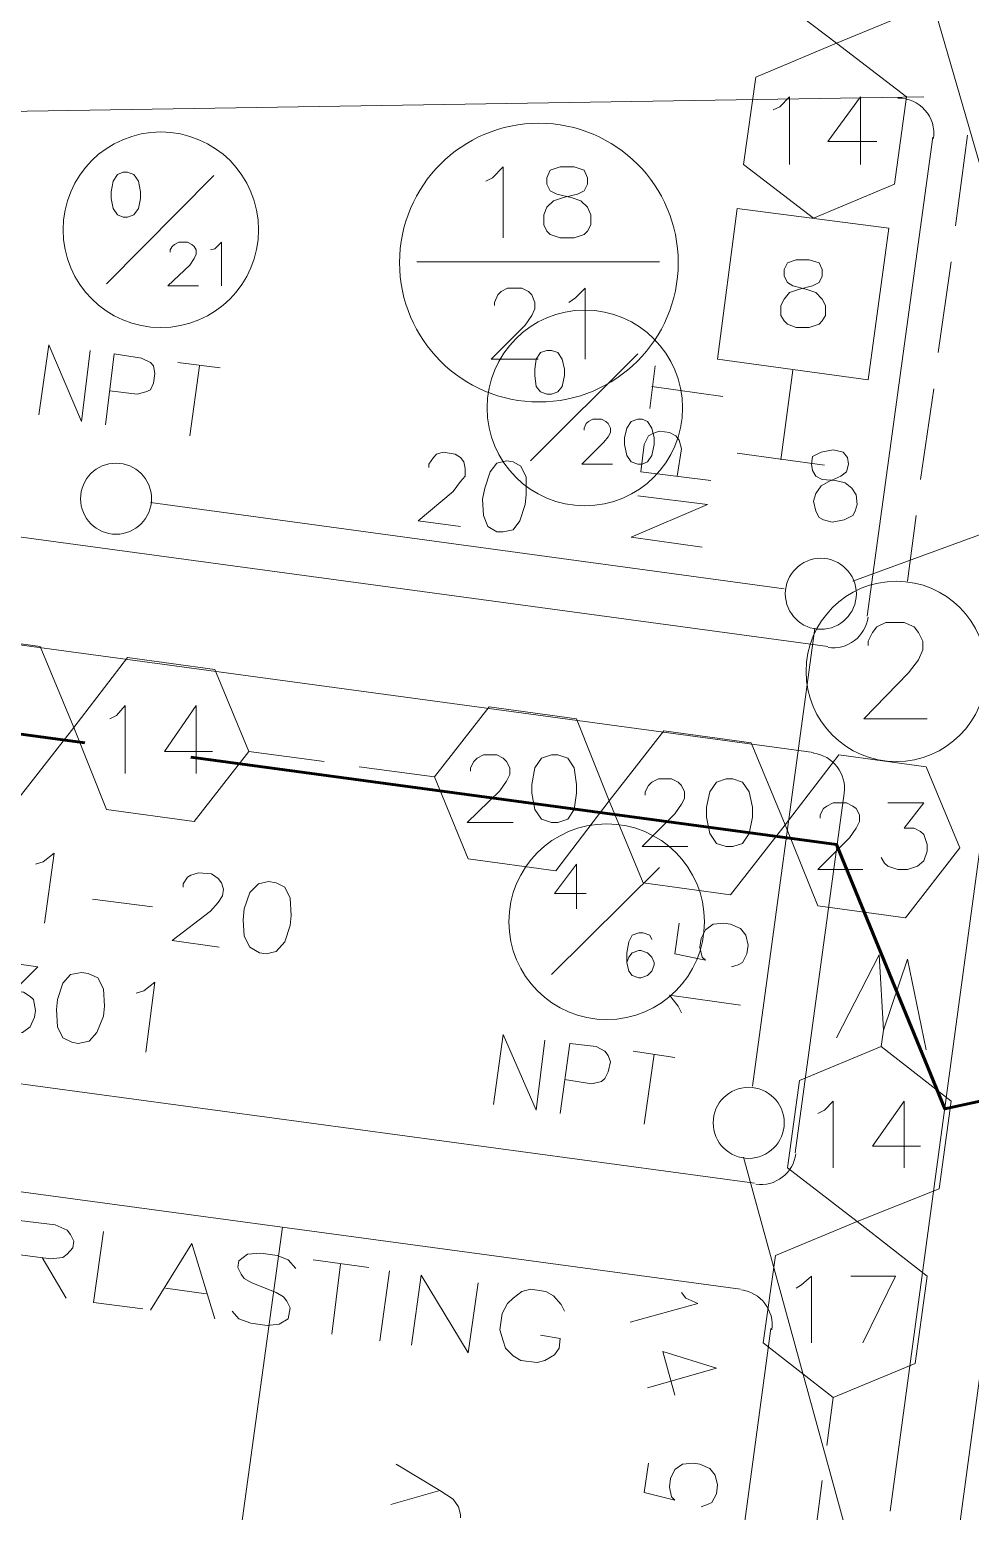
# Model space of a CAD drawing. Header units: millimetres. Extents: x 0.09 to 0.957, y 0.015 to 0.727.
# Drawn here: x 0.3169 to 0.4078, y 0.2176 to 0.3607 of the extents above; entities that cross this region are included whole.
import ezdxf

# ---------------------------------------------------------------- set-up
doc = ezdxf.new("R2010")
doc.units = ezdxf.units.MM
for name, color, linetype in [('PDF_s48$Actives-PowerSupply', 1, 'Continuous'), ('PDF_s48$BOUNDARY-NODE', 3, 'Continuous'), ('PDF_s48$HCOUNT', 1, 'Continuous'), ('PDF_s48$NAME-ROAD', 7, 'Continuous'), ('PDF_s48$Passives-Splt2way', 7, 'Continuous'), ('PDF_s48$Passives-TapOffs', 7, 'Continuous'), ('PDF_s48$POLE', 7, 'Continuous'), ('PDF_s48$STRAND', 7, 'Continuous'), ('PDF_s48$Symbols-EndOfLine', 7, 'Continuous'), ('PDF_s48$Symbols-SelfTerminating', 7, 'Continuous'), ('PDF_s48$Symbols-Terminator', 7, 'Continuous')]:
    doc.layers.add(name, color=color, linetype=linetype)
for name, color, linetype, true_color in [('PDF_s48$Cable-565', 23, 'Continuous', 0xdd8a6e), ('PDF_s48$LOTS', 254, 'Continuous', 0xdcdcdc), ('PDF_s48$ROAD', 8, 'Continuous', 0x808080), ('PDF_s48$SDU', 157, 'Continuous', 0x396472)]:
    doc.layers.add(name, color=color, linetype=linetype, true_color=true_color)

msp = doc.modelspace()

# ---------------------------------------------------------------- linework, layer by layer
at = {"layer": 'PDF_s48$Actives-PowerSupply', "lineweight": 9}
msp.add_lwpolyline([(0.3986959667968713, 0.1564520117187486), (0.4278403808593711, 0.3717616503906216), (0.4122122167968712, 0.3848555175781214)], dxfattribs=at)
at = {"layer": 'PDF_s48$BOUNDARY-NODE', "lineweight": 60}
for points in [[(0.3222446777343721, 0.2918257031249973), (0.3120018945312471, 0.2931984472656223)], [(0.3324874609374969, 0.2904529589843723), (0.3948945214843714, 0.2820053027343724), (0.4053484960937463, 0.2564511425781226), (0.5032357128906205, 0.2776758789062474), (0.5122113476562454, 0.2386054687499978), (0.5433620800781201, 0.2352264062499978), (0.55877905273437, 0.1681731347656234), (0.5822212988281197, 0.1443085058593737)]]:
    msp.add_lwpolyline(points, dxfattribs=at)
at = {"layer": 'PDF_s48$Cable-565', "lineweight": 13}
for points in [[(0.4064044531249963, 0.3417724707031218), (0.4075660058593713, 0.3505369140624968)], [(0.4047149218749963, 0.329523369140622), (0.4059820703124963, 0.3382878124999969)], [(0.4030253906249964, 0.3172742675781221), (0.4042925390624963, 0.326038710937497)], [(0.4017582421874963, 0.3074538671874972), (0.4026030078124963, 0.3137896093749971)], [(0.3453701367187469, 0.2900305761718723), (0.3380840332031219, 0.2909809374999973)], [(0.3560353027343717, 0.2885522363281223), (0.3487491992187468, 0.2895025976562473)], [(0.3939441601562464, 0.2239276660156229), (0.3945777343749964, 0.2285738769531229)], [(0.3928882031249964, 0.215796796874998), (0.3935217773437464, 0.220548603515623)]]:
    msp.add_lwpolyline(points, dxfattribs=at)
at = {"layer": 'PDF_s48$HCOUNT', "lineweight": 9}
for points in [[(0.3347049707031219, 0.3466298730468718), (0.324356591796872, 0.3361758984374969)], [(0.330481142578122, 0.3392381738281219), (0.330481142578122, 0.3394493652343718), (0.330692333984372, 0.3397661523437469), (0.3309035253906219, 0.3399773437499969), (0.3313259082031219, 0.3401885351562468), (0.3321706738281219, 0.3401885351562468), (0.3325930566406219, 0.3399773437499969), (0.3328042480468719, 0.3397661523437469), (0.3330154394531219, 0.3394493652343718), (0.3330154394531219, 0.3390269824218719), (0.3328042480468719, 0.3386045996093719), (0.332381865234372, 0.3379710253906219), (0.3302699511718719, 0.3359647070312469), (0.3332266308593719, 0.3359647070312469)], [(0.334388183593747, 0.3394493652343718), (0.3348105664062469, 0.3395549609374969), (0.3354441406249969, 0.3401885351562468), (0.3354441406249969, 0.3359647070312469)], [(0.3756761035156215, 0.329417773437497), (0.3653277246093716, 0.319069394531247)], [(0.3705019140624966, 0.322026074218747), (0.3705019140624966, 0.322237265624997), (0.3707131054687466, 0.322659648437497), (0.3709242968749966, 0.322870839843747), (0.3713466796874965, 0.323082031249997), (0.3721914453124966, 0.323082031249997), (0.3726138281249965, 0.322870839843747), (0.3728250195312466, 0.322659648437497), (0.3730362109374965, 0.322237265624997), (0.3730362109374965, 0.3218148828124971), (0.3728250195312466, 0.321392499999997), (0.3724026367187466, 0.320864521484372), (0.3702907226562466, 0.3187526074218721), (0.3732474023437465, 0.3187526074218721)], [(0.3777880175781215, 0.2797877929687474), (0.3673340429687466, 0.2694394140624975)], [(0.3707131054687466, 0.2772534960937474), (0.3676508300781216, 0.2772534960937474), (0.3697627441406216, 0.2801045800781225), (0.3697627441406216, 0.2757751562499975)], [(0.3746201464843715, 0.2706009667968725), (0.3746201464843715, 0.2715513281249975), (0.3748313378906216, 0.2726072851562475), (0.3751481249999966, 0.2732408593749975), (0.3757816992187466, 0.2734520507812475), (0.3762040820312466, 0.2734520507812475), (0.3768376562499966, 0.2732408593749975), (0.3770488476562465, 0.2728184765624975)]]:
    msp.add_lwpolyline(points, dxfattribs=at)
for points in [[(0.325940527343747, 0.3469466601562468), (0.326362910156247, 0.3469466601562468), (0.326996484374997, 0.3467354687499968), (0.3274188671874969, 0.3461018945312468), (0.327630058593747, 0.3450459374999968), (0.327630058593747, 0.3444123632812468), (0.3274188671874969, 0.3434620019531218), (0.326996484374997, 0.3428284277343718), (0.326362910156247, 0.3426172363281219), (0.325940527343747, 0.3426172363281219), (0.325412548828122, 0.3428284277343718), (0.324990166015622, 0.3434620019531218), (0.324778974609372, 0.3444123632812468), (0.324778974609372, 0.3450459374999968), (0.324990166015622, 0.3461018945312468), (0.325412548828122, 0.3467354687499968)], [(0.3669116601562466, 0.329734560546872), (0.3673340429687466, 0.329734560546872), (0.3679676171874966, 0.329523369140622), (0.3683899999999966, 0.328889794921872), (0.3686011914062466, 0.327939433593747), (0.3686011914062466, 0.327305859374997), (0.3683899999999966, 0.326249902343747), (0.3679676171874966, 0.325721923828122), (0.3673340429687466, 0.325510732421872), (0.3669116601562466, 0.325510732421872), (0.3662780859374966, 0.325721923828122), (0.3658557031249967, 0.326249902343747), (0.3657501074218716, 0.327305859374997), (0.3657501074218716, 0.327939433593747), (0.3658557031249967, 0.328889794921872), (0.3662780859374966, 0.329523369140622)], [(0.3756761035156215, 0.323082031249997), (0.3760984863281215, 0.323082031249997), (0.3766264648437465, 0.322870839843747), (0.3770488476562465, 0.322237265624997), (0.3772600390624965, 0.3212869042968721), (0.3772600390624965, 0.320653330078122), (0.3770488476562465, 0.3195973730468721), (0.3766264648437465, 0.3189637988281221), (0.3760984863281215, 0.3187526074218721), (0.3756761035156215, 0.3187526074218721), (0.3750425292968715, 0.3189637988281221), (0.3746201464843715, 0.3195973730468721), (0.3744089550781215, 0.320653330078122), (0.3744089550781215, 0.3212869042968721), (0.3746201464843715, 0.322237265624997), (0.3750425292968715, 0.322870839843747)], [(0.3748313378906216, 0.2711289453124975), (0.3751481249999966, 0.2715513281249975), (0.3757816992187466, 0.2717625195312475), (0.3759928906249965, 0.2717625195312475), (0.3766264648437465, 0.2715513281249975), (0.3770488476562465, 0.2711289453124975), (0.3772600390624965, 0.2706009667968725), (0.3772600390624965, 0.2703897753906225), (0.3770488476562465, 0.2697562011718725), (0.3766264648437465, 0.2693338183593725), (0.3759928906249965, 0.2691226269531225), (0.3757816992187466, 0.2691226269531225), (0.3751481249999966, 0.2693338183593725), (0.3748313378906216, 0.2697562011718725), (0.3746201464843715, 0.2706009667968725)]]:
    msp.add_lwpolyline(points, close=True, dxfattribs=at)
for centre, radius in [((0.3295951811899971, 0.3413872026743715), 0.0094508149037497), ((0.370568005897029, 0.3241744048228103), 0.0094508149037487), ((0.3726800005259353, 0.274542383338436), 0.0094508149037487)]:
    msp.add_circle(centre, radius, dxfattribs=at)
at = {"layer": 'PDF_s48$LOTS', "lineweight": 0}
for points in [[(0.4053484960937463, 0.2564511425781226), (0.5032357128906205, 0.2776758789062474)], [(0.3413574999999969, 0.2450468066406227), (0.3338602050781219, 0.1904538281249982)]]:
    msp.add_lwpolyline(points, dxfattribs=at)
at = {"layer": 'PDF_s48$NAME-ROAD', "lineweight": 9}
for points in [[(0.3149585742187471, 0.2389222558593728), (0.3159089355468721, 0.2456803808593727), (0.319393593749997, 0.2452579980468728), (0.3205551464843721, 0.2447300195312477), (0.3208719335937471, 0.2443076367187478), (0.321188720703122, 0.2436740624999977), (0.321083124999997, 0.2430404882812478), (0.3205551464843721, 0.2424069140624978), (0.320132763671872, 0.2420901269531228), (0.3189712109374971, 0.2419845312499977), (0.3154865527343721, 0.2424069140624978)], [(0.327841249999997, 0.2371271289062478), (0.323089443359372, 0.2377607031249978), (0.324039804687497, 0.2446244238281228)], [(0.328580419921872, 0.2370215332031228), (0.3325930566406219, 0.2434628710937478), (0.3348105664062469, 0.2361767675781228)], [(0.320449550781247, 0.2381830859374978), (0.318126445312497, 0.2420901269531228)], [(0.3365000976562469, 0.2369159374999978), (0.3371336718749969, 0.2361767675781228), (0.3382952246093719, 0.2357543847656228), (0.3398791601562468, 0.2355431933593728), (0.3410407128906219, 0.2356487890624978), (0.3418854785156218, 0.2361767675781228), (0.3420966699218719, 0.2372327246093728), (0.3417798828124968, 0.2378662988281228), (0.3414630957031218, 0.2382886816406228), (0.3407239257812469, 0.2387110644531228), (0.3384008203124969, 0.2396614257812478), (0.3376616503906219, 0.2400838085937478), (0.3373448632812469, 0.2405061914062478), (0.3370280761718719, 0.2411397656249978), (0.3371336718749969, 0.2417733398437478), (0.3379784374999969, 0.2424069140624978), (0.3392455859374968, 0.2425125097656227), (0.3408295214843719, 0.2423013183593728), (0.3418854785156218, 0.2418789355468728), (0.3426246484374968, 0.2410341699218728)], [(0.3496995605468718, 0.2411397656249978), (0.3443141796874968, 0.2418789355468728)], [(0.3461093066406218, 0.2346984277343728), (0.3469540722656218, 0.2414565527343728)], [(0.3507555175781218, 0.2340648535156228), (0.3517058789062468, 0.2408229785156228)], [(0.3339658007812469, 0.2386054687499978), (0.330058759765622, 0.2391334472656228)], [(0.3538177929687468, 0.2336424707031228), (0.3547681542968717, 0.2404005957031228), (0.3593087695312467, 0.2329033007812479), (0.3602591308593717, 0.2396614257812478)], [(0.3662780859374966, 0.2345928320312478), (0.3681788085937466, 0.2342760449218728), (0.3680732128906216, 0.2333256835937478), (0.3676508300781216, 0.2326921093749978), (0.3667004687499966, 0.2321641308593729), (0.3659612988281216, 0.2319529394531228), (0.3643773632812466, 0.2321641308593729), (0.3636381933593716, 0.2325865136718729), (0.3628990234374966, 0.2333256835937478), (0.3626878320312467, 0.2340648535156228), (0.3623710449218716, 0.2351208105468729), (0.3625822363281216, 0.2367047460937478), (0.3631102148437467, 0.2376551074218728), (0.3636381933593716, 0.2381830859374978), (0.3644829589843717, 0.2388166601562478), (0.3653277246093716, 0.2390278515624978), (0.3668060644531216, 0.2388166601562478), (0.3675452343749966, 0.2383942773437478), (0.3682844042968716, 0.2375495117187478), (0.3686011914062466, 0.2369159374999978)]]:
    msp.add_lwpolyline(points, dxfattribs=at)
at = {"layer": 'PDF_s48$Passives-Splt2way', "lineweight": 9}
msp.add_lwpolyline([(0.3979567968749964, 0.3012237207031222), (0.3979567968749964, 0.3016461035156222), (0.3983791796874963, 0.3024908691406222), (0.3988015624999963, 0.3030188476562472), (0.3996463281249963, 0.3034412304687472), (0.4014414550781213, 0.3034412304687472), (0.4023918164062463, 0.3030188476562472), (0.4028141992187463, 0.3024908691406222), (0.4032365820312463, 0.3016461035156222), (0.4032365820312463, 0.3008013378906222), (0.4028141992187463, 0.2998509765624973), (0.4018638378906214, 0.2985838281249972), (0.3975344140624963, 0.2941488085937473), (0.4036589648437463, 0.2941488085937473)], dxfattribs=at)
msp.add_circle((0.400663990222978, 0.2987248203011025), 0.0087116445426433, dxfattribs=at)
at = {"layer": 'PDF_s48$Passives-TapOffs', "lineweight": 9}
for points in [[(0.4028141992187463, 0.3626804199218716), (0.3948945214843714, 0.3594069531249967), (0.3881363964843714, 0.3645811425781216), (0.3892979492187464, 0.3730287988281216), (0.3972176269531214, 0.3763022656249965), (0.4039757519531213, 0.3711280761718716)], [(0.4004910937499963, 0.3457851074218718), (0.3926770117187464, 0.3425116406249968), (0.3859188867187464, 0.3476858300781218), (0.3870804394531214, 0.3561334863281217), (0.3948945214843714, 0.3594069531249967), (0.4016526464843714, 0.3542327636718717)], [(0.3833845898437465, 0.328889794921872), (0.3852853124999965, 0.3434620019531218), (0.3999631152343713, 0.3415612792968719), (0.3979567968749964, 0.326883476562497)], [(0.3909874804687463, 0.3384990039062469), (0.3922546289062464, 0.3384990039062469), (0.3932049902343714, 0.3381822167968719), (0.3935217773437464, 0.3375486425781219), (0.3935217773437464, 0.3369150683593719), (0.3932049902343714, 0.3362814941406219), (0.3925714160156214, 0.3359647070312469), (0.3913042675781214, 0.3356479199218719), (0.3903539062499964, 0.335331132812497), (0.3898259277343714, 0.334697558593747), (0.3895091406249964, 0.3340639843749969), (0.3895091406249964, 0.3331136230468719), (0.3898259277343714, 0.3325856445312469), (0.3901427148437464, 0.3322688574218719), (0.3909874804687463, 0.331952070312497), (0.3922546289062464, 0.331952070312497), (0.3932049902343714, 0.3322688574218719), (0.3935217773437464, 0.3325856445312469), (0.3938385644531214, 0.3331136230468719), (0.3938385644531214, 0.3340639843749969), (0.3935217773437464, 0.334697558593747), (0.3928882031249964, 0.335331132812497), (0.3919378417968714, 0.3356479199218719), (0.3906706933593714, 0.3359647070312469), (0.3901427148437464, 0.3362814941406219), (0.3898259277343714, 0.3369150683593719), (0.3898259277343714, 0.3375486425781219), (0.3901427148437464, 0.3381822167968719)], [(0.3074612792968722, 0.2877074707031224), (0.3042934082031222, 0.2955215527343723), (0.3094675976562471, 0.3022796777343722), (0.3179152539062471, 0.3011181249999972), (0.321188720703122, 0.2933040429687473), (0.3159089355468721, 0.2865459179687473)], [(0.324356591796872, 0.2853843652343724), (0.321188720703122, 0.2933040429687473), (0.326362910156247, 0.3000621679687472), (0.3348105664062469, 0.2989006152343722), (0.3380840332031219, 0.2909809374999973), (0.3328042480468719, 0.2842228124999973)], [(0.3593087695312467, 0.2806325585937474), (0.3560353027343717, 0.2885522363281223), (0.3613150878906217, 0.2953103613281223), (0.3697627441406216, 0.2941488085937473), (0.3729306152343716, 0.2862291308593723), (0.3677564257812466, 0.2794710058593724)], [(0.3762040820312466, 0.2783094531249974), (0.3729306152343716, 0.2862291308593723), (0.3782104003906215, 0.2929872558593723), (0.3866580566406214, 0.2918257031249973), (0.3899315234374964, 0.2839060253906224), (0.3846517382812464, 0.2771479003906224)], [(0.3673340429687466, 0.2906641503906223), (0.3679676171874966, 0.2906641503906223), (0.3689179785156216, 0.2903473632812474), (0.3695515527343716, 0.2893970019531223), (0.3697627441406216, 0.2878130664062474), (0.3697627441406216, 0.2869683007812474), (0.3695515527343716, 0.2853843652343724), (0.3689179785156216, 0.2844340039062474), (0.3679676171874966, 0.2841172167968724), (0.3673340429687466, 0.2841172167968724), (0.3663836816406216, 0.2844340039062474), (0.3657501074218716, 0.2853843652343724), (0.3654333203124966, 0.2869683007812474), (0.3654333203124966, 0.2878130664062474), (0.3657501074218716, 0.2893970019531223), (0.3663836816406216, 0.2903473632812474)], [(0.3930993945312464, 0.2760919433593725), (0.3899315234374964, 0.2839060253906224), (0.3951057128906213, 0.2906641503906223), (0.4035533691406214, 0.2895025976562473), (0.4068268359374963, 0.2816885156249974), (0.4015470507812463, 0.2749303906249975)], [(0.3842293554687465, 0.2883410449218724), (0.3848629296874964, 0.2883410449218724), (0.3858132910156215, 0.2880242578124974), (0.3864468652343715, 0.2870738964843724), (0.3867636523437464, 0.2855955566406223), (0.3867636523437464, 0.2846451953124974), (0.3864468652343715, 0.2830612597656224), (0.3858132910156215, 0.2821108984374974), (0.3848629296874964, 0.2817941113281224), (0.3842293554687465, 0.2817941113281224), (0.3832789941406215, 0.2821108984374974), (0.3826454199218714, 0.2830612597656224), (0.3823286328124964, 0.2846451953124974), (0.3823286328124964, 0.2855955566406223), (0.3826454199218714, 0.2870738964843724), (0.3832789941406215, 0.2880242578124974)], [(0.3913042675781214, 0.2591966308593726), (0.3992239453124963, 0.2624700976562476), (0.4059820703124963, 0.2571903124999976), (0.4048205175781213, 0.2487426562499977), (0.3969008398437464, 0.2455747851562477), (0.3901427148437464, 0.2507489746093727)], [(0.3889811621093714, 0.2423013183593728), (0.3969008398437464, 0.2455747851562477), (0.4036589648437463, 0.2402949999999978), (0.4024974121093713, 0.2318473437499979), (0.3945777343749964, 0.2285738769531229), (0.3878196093749964, 0.2338536621093729)]]:
    msp.add_lwpolyline(points, close=True, dxfattribs=at)
for points in [[(0.3887699707031214, 0.3529656152343717), (0.3894035449218714, 0.3532824023437468), (0.3903539062499964, 0.3542327636718717), (0.3903539062499964, 0.3476858300781218)], [(0.3988015624999963, 0.3499033398437468), (0.3940497558593714, 0.3499033398437468), (0.3972176269531214, 0.3542327636718717), (0.3972176269531214, 0.3476858300781218)], [(0.324673378906247, 0.2941488085937473), (0.325306953124997, 0.2944655957031223), (0.326151718749997, 0.2954159570312473), (0.326151718749997, 0.2888690234374973)], [(0.3345993749999969, 0.2909809374999973), (0.329953164062497, 0.2909809374999973), (0.3330154394531219, 0.2954159570312473), (0.3330154394531219, 0.2888690234374973)], [(0.3595199609374966, 0.2890802148437474), (0.3595199609374966, 0.2893970019531223), (0.3598367480468717, 0.2900305761718723), (0.3601535351562467, 0.2903473632812474), (0.3607871093749967, 0.2906641503906223), (0.3620542578124967, 0.2906641503906223), (0.3626878320312467, 0.2903473632812474), (0.3630046191406216, 0.2900305761718723), (0.3633214062499967, 0.2893970019531223), (0.3633214062499967, 0.2887634277343723), (0.3630046191406216, 0.2881298535156224), (0.3623710449218716, 0.2871794921874973), (0.3592031738281217, 0.2841172167968724), (0.3636381933593716, 0.2841172167968724)], [(0.3764152734374965, 0.2867571093749974), (0.3764152734374965, 0.2870738964843724), (0.3767320605468715, 0.2877074707031224), (0.3770488476562465, 0.2880242578124974), (0.3776824218749965, 0.2883410449218724), (0.3789495703124965, 0.2883410449218724), (0.3795831445312465, 0.2880242578124974), (0.3798999316406215, 0.2877074707031224), (0.3802167187499965, 0.2870738964843724), (0.3802167187499965, 0.2864403222656224), (0.3798999316406215, 0.2859123437499973), (0.3792663574218715, 0.2849619824218724), (0.3760984863281215, 0.2817941113281224), (0.3805335058593715, 0.2817941113281224)], [(0.3933105859374964, 0.2845395996093724), (0.3933105859374964, 0.2848563867187473), (0.3936273730468714, 0.2854899609374973), (0.3939441601562464, 0.2857011523437474), (0.3945777343749964, 0.2860179394531224), (0.3958448828124963, 0.2860179394531224), (0.3964784570312463, 0.2857011523437474), (0.3967952441406213, 0.2854899609374973), (0.3971120312499963, 0.2848563867187473), (0.3971120312499963, 0.2842228124999973), (0.3967952441406213, 0.2835892382812474), (0.3961616699218713, 0.2826388769531224), (0.3930993945312464, 0.2795766015624974), (0.3974288183593713, 0.2795766015624974)], [(0.3998575195312463, 0.2860179394531224), (0.4033421777343714, 0.2860179394531224), (0.4014414550781213, 0.2835892382812474), (0.4023918164062463, 0.2835892382812474), (0.4030253906249964, 0.2832724511718724), (0.4033421777343714, 0.2829556640624974), (0.4036589648437463, 0.2820053027343724), (0.4036589648437463, 0.2813717285156224), (0.4033421777343714, 0.2804213671874974), (0.4027086035156213, 0.2798933886718724), (0.4017582421874963, 0.2795766015624974), (0.4008078808593714, 0.2795766015624974), (0.3998575195312463, 0.2798933886718724), (0.3995407324218713, 0.2802101757812474), (0.3992239453124963, 0.2807381542968725)], [(0.3930993945312464, 0.2560287597656226), (0.3937329687499964, 0.2563455468749977), (0.3945777343749964, 0.2571903124999976), (0.3945777343749964, 0.2507489746093727)], [(0.4030253906249964, 0.2528608886718727), (0.3983791796874963, 0.2528608886718727), (0.4014414550781213, 0.2571903124999976), (0.4014414550781213, 0.2507489746093727)], [(0.3909874804687463, 0.2391334472656228), (0.3915154589843714, 0.2394502343749978), (0.3924658203124964, 0.2402949999999978), (0.3924658203124964, 0.2338536621093729)], [(0.3962672656249964, 0.2402949999999978), (0.4005966894531214, 0.2402949999999978), (0.3974288183593713, 0.2338536621093729)]]:
    msp.add_lwpolyline(points, dxfattribs=at)
at = {"layer": 'PDF_s48$POLE', "lineweight": 0}
for points in [[(0.3178096582031221, 0.323504414062497), (0.318760019531247, 0.330262539062497), (0.321927890624997, 0.322870839843747), (0.322772656249997, 0.329734560546872)], [(0.324250996093747, 0.322554052734372), (0.325095761718747, 0.329417773437497), (0.3277356542968719, 0.328995390624997), (0.328580419921872, 0.328573007812497), (0.328897207031247, 0.328256220703122), (0.329002802734372, 0.327517050781247), (0.328897207031247, 0.326566689453122), (0.328580419921872, 0.325933115234372), (0.328158037109372, 0.325721923828122), (0.327313271484372, 0.325510732421872), (0.324673378906247, 0.325827519531247)], [(0.3353385449218719, 0.328045029296872), (0.331220312499997, 0.328573007812497)], [(0.332381865234372, 0.321498095703122), (0.3333322265624969, 0.328256220703122)], [(0.3773656347656215, 0.328256220703122), (0.3768376562499966, 0.324137988281247)], [(0.3839125683593715, 0.325299541015622), (0.3770488476562465, 0.326249902343747)], [(0.3827510156249965, 0.3171686718749971), (0.3759928906249965, 0.318013437499997), (0.3763096777343715, 0.320653330078122), (0.3767320605468715, 0.321498095703122), (0.3771544433593715, 0.321709287109372), (0.3777880175781215, 0.321920478515622), (0.3787383789062465, 0.3218148828124971), (0.3793719531249965, 0.321498095703122), (0.3796887402343715, 0.321075712890622), (0.3798999316406215, 0.320230947265622), (0.3794775488281215, 0.3175910546874971)], [(0.3819062499999965, 0.3107273339843721), (0.3750425292968715, 0.3116776953124971), (0.3824342285156215, 0.3148455664062471), (0.3756761035156215, 0.3156903320312471)], [(0.3617374707031216, 0.2568735253906226), (0.3626878320312467, 0.2636316503906226), (0.3658557031249967, 0.2563455468749977), (0.3667004687499966, 0.2631036718749975)], [(0.3681788085937466, 0.2560287597656226), (0.3691291699218716, 0.2627868847656225), (0.3716634667968716, 0.2624700976562476), (0.3725082324218716, 0.2620477148437476), (0.3728250195312466, 0.2616253320312476), (0.3730362109374965, 0.2609917578124976), (0.3728250195312466, 0.2600413964843726), (0.3725082324218716, 0.2594078222656226), (0.3721914453124966, 0.2590910351562476), (0.3712410839843716, 0.2588798437499976), (0.3686011914062466, 0.2593022265624976)], [(0.3792663574218715, 0.2614141406249976), (0.3752537207031215, 0.2620477148437476)], [(0.3763096777343715, 0.2549728027343727), (0.3772600390624965, 0.2617309277343725)], [(0.3818006542968715, 0.218014306640623), (0.3824342285156215, 0.218225498046873), (0.3828566113281215, 0.218436689453123), (0.3832789941406215, 0.219281455078123), (0.3833845898437465, 0.2201262207031229), (0.3831733984374965, 0.2210765820312479), (0.3826454199218714, 0.221710156249998), (0.3816950585937465, 0.222132539062498), (0.3810614843749965, 0.2222381347656229), (0.3800055273437465, 0.222132539062498), (0.3792663574218715, 0.221604560546873), (0.3788439746093715, 0.2207597949218729), (0.3787383789062465, 0.219915029296873), (0.3789495703124965, 0.218964667968748), (0.3792663574218715, 0.218647880859373), (0.3763096777343715, 0.219387050781248), (0.3767320605468715, 0.2222381347656229)]]:
    msp.add_lwpolyline(points, dxfattribs=at)
for centre, radius in [((0.3252655948861607, 0.3154095843391194), 0.0034320165114826), ((0.3933776178093085, 0.3062223819955403), 0.0034320165114786), ((0.3864080045557045, 0.2551120208604395), 0.0034321521012036)]:
    msp.add_circle(centre, radius, dxfattribs=at)
at = {"layer": 'PDF_s48$ROAD', "lineweight": 0}
for points in [[(0.217916123046873, 0.3512760839843718), (0.4033421777343714, 0.3542327636718717)], [(0.3978512011718713, 0.3040748046874972), (0.4041869433593713, 0.3503257226562468)], [(0.3940497558593714, 0.3011181249999972), (0.2555081933593726, 0.3199141601562471)], [(0.3926770117187464, 0.2908753417968723), (0.2541354492187477, 0.3096713769531221)], [(0.4000687109374964, 0.217591923828123), (0.4106282812499963, 0.2953103613281223)], [(0.3869748437499964, 0.2492706347656227), (0.2926778808593723, 0.2620477148437476)], [(0.3856020996093715, 0.2390278515624978), (0.2913051367187474, 0.2518049316406227)], [(0.3758872949218715, 0.1414574218749987), (0.3885587792968714, 0.2352264062499978)]]:
    msp.add_lwpolyline(points, dxfattribs=at)
msp.add_lwpolyline([(0.3908818847656214, 0.2522273144531227), (0.3956336914062464, 0.2869683007812474, 0.4142138139324851), (0.392677221094723, 0.2908263232735333)], format="xyb", dxfattribs=at)
for centre, radius, start, end in [((0.4008751855465843, 0.3506800013324947), 0.003431855331786, 352.2765736729996, 90.91737314664303), ((0.394539198039686, 0.304427200489966), 0.0034318585171674, 262.2765820673926, 352.2766312775722), ((0.3875695862232788, 0.2525776155290243), 0.0034318585171627, 262.2765820673998, 352.2766312776505), ((0.3852464005842506, 0.2355760120045352), 0.0034318585171638, 352.2765820673179, 82.27663127763309)]:
    msp.add_arc(centre, radius, start, end, dxfattribs=at)
at = {"layer": 'PDF_s48$SDU', "lineweight": 0}
for points in [[(0.3174928710937471, 0.2801045800781225), (0.3182320410156221, 0.2803157714843724), (0.3192879980468721, 0.2811605371093724), (0.3183376367187471, 0.2744024121093725)], [(0.3317482910156219, 0.2778870703124974), (0.3317482910156219, 0.2782038574218724), (0.3321706738281219, 0.2788374316406224), (0.3324874609374969, 0.2790486230468725), (0.3332266308593719, 0.2792598144531224), (0.3344937792968719, 0.2791542187499974), (0.3351273535156219, 0.2787318359374975), (0.3354441406249969, 0.2783094531249974), (0.3356553320312469, 0.2776758789062474), (0.3355497363281219, 0.2770423046874975), (0.3351273535156219, 0.2764087304687475), (0.334388183593747, 0.2755639648437475), (0.330692333984372, 0.2727128808593725), (0.3352329492187469, 0.2720793066406225)], [(0.328791611328122, 0.2759863476562474), (0.322983847656247, 0.2767255175781225)], [(0.3141138085937471, 0.2707065624999975), (0.3177040624999971, 0.2701785839843725), (0.3153809570312471, 0.2678554785156225), (0.3163313183593721, 0.2677498828124975), (0.3169648925781221, 0.2673274999999975), (0.3172816796874971, 0.2670107128906225), (0.3174928710937471, 0.2659547558593726), (0.317387275390622, 0.2653211816406226), (0.3169648925781221, 0.2643708203124976), (0.3162257226562471, 0.2638428417968726), (0.3151697656249971, 0.2636316503906226), (0.3142194042968721, 0.2637372460937475), (0.3132690429687472, 0.2641596289062476), (0.3129522558593721, 0.2645820117187476), (0.3127410644531221, 0.2652155859374976)], [(0.327207675781247, 0.2676442871093725), (0.327946845703122, 0.2678554785156225), (0.329002802734372, 0.2687002441406225), (0.328158037109372, 0.2619421191406226)], [(0.3523394531249968, 0.222132539062498), (0.3565632812499967, 0.219598242187498), (0.3518114746093718, 0.218225498046873)], [(0.3565632812499967, 0.219598242187498), (0.3578304296874967, 0.218753476562498), (0.3583584082031217, 0.218014306640623), (0.3585695996093717, 0.217275136718748), (0.3585695996093717, 0.216958349609373)]]:
    msp.add_lwpolyline(points, dxfattribs=at)
for points in [[(0.3399847558593719, 0.2784150488281225), (0.3407239257812469, 0.2783094531249974), (0.3415686914062468, 0.2778870703124974), (0.3420966699218719, 0.2768311132812474), (0.3422022656249968, 0.2751415820312475), (0.3420966699218719, 0.2741912207031225), (0.3415686914062468, 0.2726072851562475), (0.3407239257812469, 0.2716569238281225), (0.3397735644531219, 0.2714457324218725), (0.3391399902343719, 0.2715513281249975), (0.3381896289062469, 0.2720793066406225), (0.3376616503906219, 0.2731352636718725), (0.3375560546874969, 0.2747191992187475), (0.3376616503906219, 0.2757751562499975), (0.3381896289062469, 0.2773590917968725), (0.3390343945312469, 0.2782038574218724)], [(0.321927890624997, 0.2696506054687475), (0.322561464843747, 0.2695450097656225), (0.323511826171872, 0.2691226269531225), (0.324039804687497, 0.2680666699218726), (0.324145400390622, 0.2663771386718726), (0.324039804687497, 0.2654267773437475), (0.323406230468747, 0.2638428417968726), (0.322667060546872, 0.2629980761718726), (0.3216111035156221, 0.2627868847656225), (0.3209775292968721, 0.2628924804687476), (0.320132763671872, 0.2633148632812476), (0.3196047851562471, 0.2643708203124976), (0.3194991894531221, 0.2660603515624976), (0.3196047851562471, 0.2670107128906225), (0.320132763671872, 0.2685946484374975), (0.3208719335937471, 0.2694394140624975)]]:
    msp.add_lwpolyline(points, close=True, dxfattribs=at)
at = {"layer": 'PDF_s48$STRAND', "color": 254, "lineweight": 0, "true_color": 0xdcdcdc}
for points in [[(0.4033421777343714, 0.3663762695312466), (0.4171752148437462, 0.318647011718747)], [(0.328580419921872, 0.3150567578124971), (0.3898259277343714, 0.3067146972656221)], [(0.4149577050781212, 0.3142119921874971), (0.3964784570312463, 0.3074538671874972)], [(0.3927826074218714, 0.3029132519531222), (0.3867636523437464, 0.2586686523437476)], [(0.3859188867187464, 0.2518049316406227), (0.4007022851562463, 0.1979511230468731)]]:
    msp.add_lwpolyline(points, dxfattribs=at)
at = {"layer": 'PDF_s48$STRAND', "lineweight": 0}
for points in [[(0.3555073242187467, 0.3184358203124971), (0.3555073242187467, 0.3187526074218721), (0.3559297070312467, 0.319386181640622), (0.3562464941406217, 0.319702968749997), (0.3568800683593717, 0.3199141601562471), (0.3580416210937467, 0.319702968749997), (0.3585695996093717, 0.319386181640622), (0.3588863867187467, 0.3189637988281221), (0.3589919824218717, 0.318330224609372), (0.3589919824218717, 0.3175910546874971), (0.3585695996093717, 0.3170630761718721), (0.3578304296874967, 0.3161127148437471), (0.3544513671874967, 0.3132616308593721), (0.3585695996093717, 0.3127336523437471)], [(0.3847573339843714, 0.2701785839843725), (0.3853909082031215, 0.2703897753906225), (0.3858132910156215, 0.2706009667968725), (0.3862356738281214, 0.2714457324218725), (0.3863412695312464, 0.2722904980468725), (0.3861300781249964, 0.2732408593749975), (0.3856020996093715, 0.2738744335937475), (0.3846517382812464, 0.2742968164062475), (0.3840181640624964, 0.2744024121093725), (0.3829622070312464, 0.2742968164062475), (0.3822230371093715, 0.2737688378906225), (0.3818006542968715, 0.2729240722656225), (0.3816950585937465, 0.2720793066406225), (0.3819062499999965, 0.2711289453124975), (0.3822230371093715, 0.2708121582031225), (0.3792663574218715, 0.2714457324218725), (0.3796887402343715, 0.2744024121093725)], [(0.3798999316406215, 0.2657435644531225), (0.3795831445312465, 0.2663771386718726), (0.3787383789062465, 0.2674330957031225), (0.3856020996093715, 0.2664827343749975)], [(0.3798999316406215, 0.2387110644531228), (0.3803223144531214, 0.2381830859374978), (0.3814838671874965, 0.2376551074218728), (0.3749369335937465, 0.2358599804687478)], [(0.3792663574218715, 0.2287850683593729), (0.3781048046874965, 0.2330088964843728), (0.3832789941406215, 0.2314249609374979), (0.3766264648437465, 0.2295242382812479)]]:
    msp.add_lwpolyline(points, dxfattribs=at)
for points in [[(0.3934161816406214, 0.3199141601562471), (0.3945777343749964, 0.3201253515624971), (0.3955280957031213, 0.3199141601562471), (0.3959504785156214, 0.319386181640622), (0.3960560742187464, 0.3187526074218721), (0.3958448828124963, 0.318013437499997), (0.3953169042968714, 0.3175910546874971), (0.3941553515624964, 0.3170630761718721), (0.3934161816406214, 0.3166406933593721), (0.3928882031249964, 0.3159015234374971), (0.3926770117187464, 0.3151623535156221), (0.3928882031249964, 0.3142119921874971), (0.3932049902343714, 0.3135784179687471), (0.3936273730468714, 0.3133672265624971), (0.3944721386718713, 0.3131560351562471), (0.3956336914062464, 0.3133672265624971), (0.3964784570312463, 0.3137896093749971), (0.3966896484374963, 0.3142119921874971), (0.3969008398437464, 0.3148455664062471), (0.3967952441406213, 0.3157959277343721), (0.3963728613281213, 0.3164295019531221), (0.3957392871093713, 0.316957480468747), (0.3947889257812464, 0.3171686718749971), (0.3935217773437464, 0.3172742675781221), (0.3928882031249964, 0.3175910546874971), (0.3925714160156214, 0.3181190332031221), (0.3924658203124964, 0.3187526074218721), (0.3925714160156214, 0.3194917773437471)], [(0.3630046191406216, 0.319069394531247), (0.3636381933593716, 0.3189637988281221), (0.3643773632812466, 0.3185414160156221), (0.3649053417968716, 0.3174854589843721), (0.3649053417968716, 0.3157959277343721), (0.3647997460937467, 0.3148455664062471), (0.3642717675781216, 0.3132616308593721), (0.3636381933593716, 0.3124168652343721), (0.3626878320312467, 0.3122056738281222), (0.3620542578124967, 0.3122056738281222), (0.3612094921874966, 0.3127336523437471), (0.3607871093749967, 0.3137896093749971), (0.3606815136718717, 0.3153735449218721), (0.3608927050781217, 0.3164295019531221), (0.3614206835937467, 0.318013437499997), (0.3620542578124967, 0.3188582031249971)]]:
    msp.add_lwpolyline(points, close=True, dxfattribs=at)
at = {"layer": 'PDF_s48$Symbols-EndOfLine', "lineweight": 9}
for points in [[(0.3609983007812467, 0.3461018945312468), (0.3616318749999967, 0.3464186816406218), (0.3626878320312467, 0.3474746386718718), (0.3626878320312467, 0.3406109179687469)], [(0.3618430664062467, 0.3340639843749969), (0.3618430664062467, 0.3343807714843719), (0.3621598535156217, 0.3351199414062469), (0.3624766406249967, 0.3354367285156219), (0.3631102148437467, 0.3357535156249969), (0.3644829589843717, 0.3357535156249969), (0.3651165332031216, 0.3354367285156219), (0.3654333203124966, 0.3351199414062469), (0.3657501074218716, 0.3343807714843719), (0.3657501074218716, 0.3337471972656219), (0.3654333203124966, 0.3331136230468719), (0.3647997460937467, 0.3321632617187469), (0.3615262792968717, 0.328889794921872), (0.3660668945312466, 0.328889794921872)], [(0.3690235742187466, 0.3343807714843719), (0.3696571484374966, 0.3348031542968719), (0.3706075097656216, 0.3357535156249969), (0.3706075097656216, 0.328889794921872)]]:
    msp.add_lwpolyline(points, dxfattribs=at)
msp.add_lwpolyline([(0.3681788085937466, 0.3474746386718718), (0.3695515527343716, 0.3474746386718718), (0.3705019140624966, 0.3471578515624968), (0.3708187011718716, 0.3464186816406218), (0.3708187011718716, 0.3457851074218718), (0.3705019140624966, 0.3451515332031218), (0.3698683398437466, 0.3448347460937468), (0.3684955957031216, 0.3445179589843718), (0.3675452343749966, 0.3442011718749968), (0.3669116601562466, 0.3435675976562468), (0.3665948730468716, 0.3428284277343718), (0.3665948730468716, 0.3418780664062468), (0.3669116601562466, 0.3412444921874969), (0.3672284472656216, 0.3409277050781219), (0.3681788085937466, 0.3406109179687469), (0.3695515527343716, 0.3406109179687469), (0.3705019140624966, 0.3409277050781219), (0.3708187011718716, 0.3412444921874969), (0.3711354882812466, 0.3418780664062468), (0.3711354882812466, 0.3428284277343718), (0.3708187011718716, 0.3435675976562468), (0.3701851269531216, 0.3442011718749968), (0.3692347656249966, 0.3445179589843718), (0.3678620214843717, 0.3448347460937468), (0.3672284472656216, 0.3451515332031218), (0.3669116601562466, 0.3457851074218718), (0.3669116601562466, 0.3464186816406218), (0.3672284472656216, 0.3471578515624968)], close=True, dxfattribs=at)
at = {"layer": 'PDF_s48$Symbols-EndOfLine', "color": 15, "lineweight": 0, "true_color": 0x954a4a}
msp.add_lwpolyline([(0.3777880175781215, 0.3382878124999969), (0.3543457714843718, 0.3382878124999969)], dxfattribs=at)
msp.add_circle((0.3661327988515556, 0.3382191977773383), 0.0134634511484409, dxfattribs=at)
at = {"layer": 'PDF_s48$Symbols-SelfTerminating', "lineweight": 9}
for points in [[(0.3895091406249964, 0.3191749902343721), (0.3906706933593714, 0.327833837890622)], [(0.3937329687499964, 0.318647011718747), (0.3852853124999965, 0.3198085644531221)]]:
    msp.add_lwpolyline(points, dxfattribs=at)
at = {"layer": 'PDF_s48$Symbols-Terminator', "lineweight": 9}
for points in [[(0.3948945214843714, 0.2633148632812476), (0.3990127539062463, 0.2713401367187475), (0.3994351367187463, 0.2640540332031226)], [(0.3992239453124963, 0.2624700976562476), (0.3994351367187463, 0.2640540332031226), (0.4017582421874963, 0.2709177539062475), (0.4035533691406214, 0.2621533105468726)]]:
    msp.add_lwpolyline(points, dxfattribs=at)

doc.saveas('drawing.dxf')
